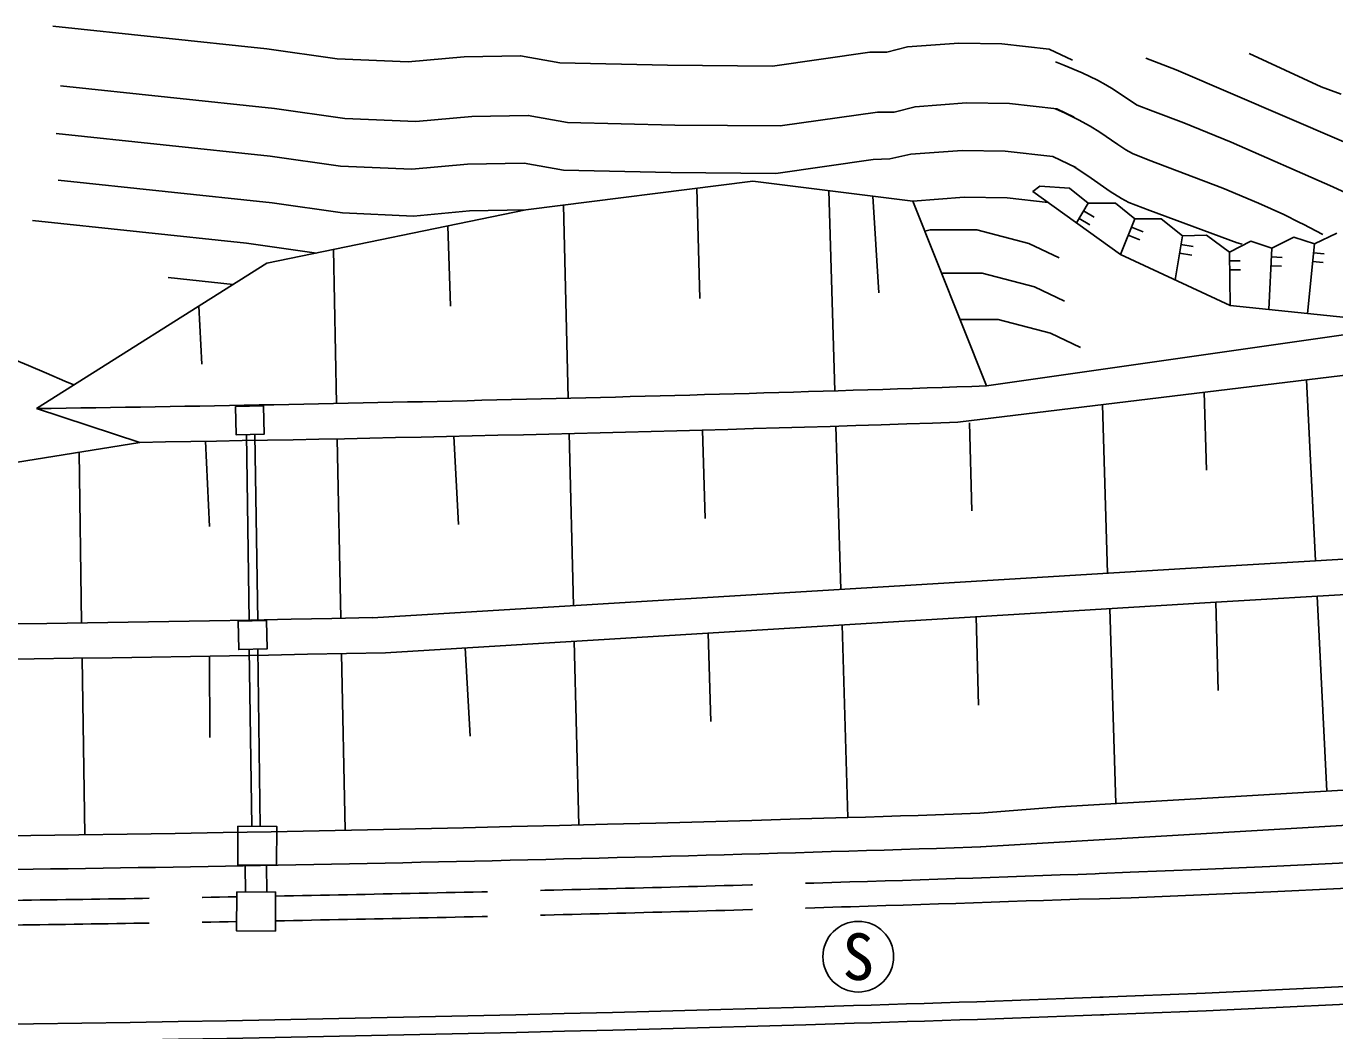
# Model space of a CAD drawing. Units: millimetres, scale not verified. Extents: x 40000 to 680000, y 20000 to 380000.
# Drawn here: x 506035 to 543070, y 293013 to 321442 of the extents above; entities that cross this region are included whole.
import ezdxf
from ezdxf.enums import TextEntityAlignment as Align

# ---------------------------------------------------------------- set-up
doc = ezdxf.new("R2010")
doc.units = ezdxf.units.MM
doc.header["$LTSCALE"] = 1000
doc.linetypes.add('DASHED', pattern=[7.5, 6, -1.5])
for name, color, linetype, lineweight in [('M-BGD', 7, 'Continuous', 25), ('M-BGD-EXST', 7, 'Continuous', 25), ('M-STR-STRC', 7, 'Continuous', 25)]:
    doc.layers.add(name, color=color, linetype=linetype, lineweight=lineweight)
doc.styles.add('ＭＳ ゴシック', font='')
doc.styles.get('ＭＳ ゴシック').set_extended_font_data('MS Gothic')

msp = doc.modelspace()

# ---------------------------------------------------------------- linework, layer by layer
at = {"layer": 'M-BGD'}
for p, q in [((520178, 316244), (526603, 317056)), ((526603, 317056), (531127, 316491)), ((525103, 313740), (525016, 316856)), ((528749, 316788), (528922, 311122)), ((521238, 316378), (521374, 310913)), ((530164, 313899), (529995, 316632)), ((531127, 316491), (533215, 311260)), ((536085, 316430), (535763, 315873)), ((520178, 316244), (512843, 314733)), ((535835, 315997), (536137, 315822)), ((535960, 316214), (536263, 316039)), ((537412, 315990), (537003, 314985)), ((518042, 313519), (517969, 315789)), ((537317, 315758), (537648, 315624)), ((537223, 315527), (537553, 315392)), ((538756, 315513), (538554, 314261)), ((538716, 315266), (539064, 315210)), ((542493, 315279), (542293, 313312)), ((514731, 315122), (514819, 310765)), ((538676, 315019), (539025, 314963)), ((540088, 315048), (540106, 313536)), ((540091, 314798), (540393, 314801)), ((541289, 315163), (541200, 313424)), ((541276, 314913), (541578, 314898)), ((542467, 315030), (542769, 315000)), ((506324, 310619), (512843, 314733)), ((540094, 314548), (540396, 314551)), ((541263, 314664), (541565, 314648)), ((542442, 314782), (542744, 314751)), ((510058, 314328), (511894, 314134)), ((511004, 311873), (510924, 313522)), ((533215, 311260), (545383, 313009)), ((532404, 310232), (548459, 312189)), ((542267, 311434), (542522, 306309)), ((536493, 310731), (536639, 305959)), ((539436, 308875), (539375, 311082)), ((509250, 309663), (506324, 310619)), ((525248, 307514), (525178, 310013)), ((528952, 310123), (529093, 305504)), ((532801, 307723), (532731, 310222)), ((493234, 307083), (509250, 309663)), ((511226, 307283), (511109, 309695)), ((514839, 309765), (514942, 304686)), ((518273, 307339), (518138, 309836)), ((521399, 309913), (521521, 305047)), ((507532, 309387), (507604, 304557)), ((515833, 304704), (538682, 306082)), ((542572, 305311), (542846, 299798)), ((516206, 303712), (539698, 305141)), ((536701, 304959), (536869, 299445)), ((539767, 302642), (539698, 305141)), ((529124, 304498), (529290, 299048)), ((532985, 302229), (532915, 304728)), ((525407, 301768), (525338, 304267)), ((514962, 303686), (515063, 298687)), ((518599, 301353), (518463, 303849)), ((521546, 304037), (521676, 298837)), ((507619, 303557), (507694, 298558)), ((511233, 301310), (511224, 303616)), ((533025, 299168), (535289, 299352)), ((533039, 298217), (552672, 299373))]:
    msp.add_line(p, q, dxfattribs=at)
at = {"layer": 'M-BGD', "linetype": 'DASHED'}
for p, q in [((512268, 309886), (512347, 304610)), ((512508, 309892), (512587, 304616)), ((512347, 303810), (512421, 298800)), ((512587, 303815), (512661, 298798)), ((512232, 297683), (512244, 296941)), ((512832, 297694), (512844, 296938))]:
    msp.add_line(p, q, dxfattribs=at)
at = {"layer": 'M-BGD'}
for points in [[(506791, 321442), (512848, 320802), (514836, 320519), (516849, 320432), (518432, 320576), (520029, 320607), (521142, 320405), (524182, 320334), (527159, 320312), (529912, 320703), (530387, 320703), (530979, 320854), (532428, 320964), (533647, 320945), (534990, 320791), (535643, 320480)], [(535160, 320434), (535398, 320340), (535915, 320117), (536349, 319911), (536591, 319783), (536795, 319662), (537287, 319328), (537479, 319211), (537922, 319036), (538794, 318711), (540134, 318157), (543015, 316900), (543403, 316716)], [(537723, 320535), (538581, 320206), (543261, 318200), (544212, 317793), (544425, 317757), (548354, 317935), (549359, 318040), (550442, 318189), (551905, 318438), (553488, 318757), (558391, 319864), (558467, 319851)], [(540650, 320665), (542681, 319722), (543246, 319514)], [(507006, 319752), (513063, 319111), (515051, 318829), (517063, 318742), (518647, 318886), (520244, 318917), (521356, 318715), (524396, 318644), (527373, 318622), (530126, 319013), (530602, 319013), (531193, 319164), (532643, 319274), (533862, 319255), (535205, 319101), (535696, 318867)], [(535160, 319106), (535436, 318981), (535817, 318792), (536145, 318614), (536421, 318446), (536931, 318094), (537156, 317947), (537343, 317838), (537789, 317662), (539903, 316861), (540912, 316432), (541622, 316110), (542073, 315890), (542169, 315840), (542729, 315547)], [(506887, 318405), (512944, 317764), (514932, 317482), (516945, 317395), (518528, 317538), (520125, 317570), (521237, 317368), (524278, 317297), (527254, 317274), (530007, 317666), (530479, 317689), (531075, 317816), (532524, 317927), (533743, 317908), (535086, 317754), (535743, 317441)], [(535668, 317477), (536081, 317205), (536713, 316768), (537029, 316566), (537242, 316449), (537832, 316222), (540302, 315308), (540451, 315273)], [(506940, 317080), (512997, 316439), (514984, 316157), (516997, 316069), (518580, 316213), (520178, 316244)], [(543126, 315586), (542493, 315279), (541910, 315470), (541289, 315163), (540694, 315355), (540088, 315048), (539441, 315529), (538756, 315513), (538151, 315990), (537412, 315990), (536858, 316434), (536085, 316430), (535563, 316859), (534720, 316916), (534524, 316761), (537003, 314985), (540106, 313536), (543387, 313200)], [(531127, 316491), (532576, 316602), (533796, 316583), (534958, 316449)], [(506214, 315945), (512271, 315304), (514251, 315023)], [(531466, 315642), (531618, 315683), (532934, 315678), (534413, 315294), (535265, 314888)], [(531939, 314455), (533090, 314451), (534569, 314067), (535421, 313661)], [(502770, 313210), (503086, 313081), (503436, 312939), (503818, 312783), (504229, 312615), (504665, 312435), (505124, 312245), (505603, 312046), (506098, 311838), (506608, 311623), (507128, 311400), (507386, 311289)], [(532464, 313141), (533543, 313137), (535021, 312753), (535874, 312347)], [(538682, 306082), (552103, 306875), (567722, 306929)], [(567844, 305940), (552179, 305878), (539698, 305141)], [(535289, 299352), (552596, 300374), (564473, 301722)], [(529290, 299048), (529786, 299063), (530283, 299079), (530779, 299094), (531275, 299110), (531770, 299126), (532266, 299142), (532761, 299159), (533025, 299168)], [(529319, 298098), (529816, 298114), (530312, 298129), (530809, 298145), (531305, 298161), (531801, 298177), (532297, 298193), (532793, 298209), (533055, 298218)], [(536436, 293963), (537416, 294000), (539403, 294082), (541388, 294170), (543372, 294266), (545354, 294370), (547333, 294483), (549311, 294606), (551287, 294740), (553261, 294885), (555232, 295042), (557201, 295212), (559167, 295396), (561130, 295594), (563090, 295808), (565047, 296037), (567001, 296283), (568951, 296547), (569006, 296555)], [(529452, 293726), (529951, 293742), (530449, 293757), (530947, 293773), (531445, 293789), (531943, 293805), (532441, 293821), (532939, 293838), (533437, 293855), (533935, 293872), (534432, 293889), (534930, 293907), (535427, 293925), (535925, 293943), (536422, 293962), (536517, 293966)]]:
    msp.add_lwpolyline(points, dxfattribs=at)
for points in [[(511956, 310679), (512755, 310698), (512774, 309898), (511974, 309879)], [(512034, 304603), (512834, 304621), (512853, 303822), (512053, 303803)], [(512028, 298801), (513128, 298796), (513123, 297696), (512023, 297701)], [(511993, 296942), (513093, 296937), (513088, 295837), (511988, 295842)]]:
    msp.add_lwpolyline(points, close=True, dxfattribs=at)
at = {"layer": 'M-BGD', "linetype": 'DASHED'}
for points in [[(536402, 297465), (537278, 297498), (539254, 297579), (541226, 297666), (543196, 297761), (545162, 297865), (547125, 297977), (549085, 298099), (551041, 298231), (552994, 298374), (554942, 298530), (556887, 298698), (558828, 298879), (560765, 299075), (562697, 299285), (564625, 299512), (566548, 299754), (568466, 300013), (568576, 300029)], [(536409, 296744), (537306, 296778), (539284, 296859), (541260, 296947), (543232, 297042), (545202, 297146), (547168, 297258), (549131, 297380), (551092, 297513), (553049, 297656), (555002, 297812), (556952, 297981), (558898, 298163), (560840, 298359), (562778, 298570), (564712, 298797), (566641, 299040), (568566, 299300), (568664, 299314)], [(529345, 297225), (529843, 297240), (530340, 297256), (530836, 297271), (531333, 297287), (531830, 297303), (532326, 297319), (532822, 297336), (533318, 297353), (533814, 297370), (534309, 297387), (534804, 297405), (535300, 297423), (535795, 297441), (536289, 297459), (536402, 297464)], [(529367, 296525), (529864, 296540), (530361, 296556), (530858, 296571), (531355, 296587), (531852, 296603), (532348, 296620), (532844, 296636), (533341, 296653), (533836, 296670), (534332, 296687), (534828, 296705), (535323, 296723), (535818, 296741), (536409, 296744)]]:
    msp.add_lwpolyline(points, dxfattribs=at)
at = {"layer": 'M-BGD'}
for radius, start, end in [(1379096, 270.80603, 271.92356), (1380096, 270.92694, 271.88848), (1385176, 268.14661, 271.1959), (1386176, 268.28729, 271.21043), (1391176, 268.15934, 271.74513), (1392126, 271.08003, 271.74513), (1392126, 269.77499, 271.08003), (1396500, 268.15934, 271.74513)]:
    msp.add_arc((486924, 1689579), radius, start, end, dxfattribs=at)
at = {"layer": 'M-BGD', "linetype": 'DASHED'}
for radius, start, end in [(1393000, 271.07643, 271.74513), (1393000, 269.75698, 271.03117), (1393700, 271.07576, 271.74513), (1393700, 269.75697, 271.03053)]:
    msp.add_arc((486924, 1689579), radius, start, end, dxfattribs=at)
at = {"layer": 'M-BGD-EXST'}
msp.add_circle((529583, 295111), 1000, dxfattribs=at)
at = {"layer": 'M-STR-STRC'}
for points in [[(536441, 293463), (537436, 293501), (539424, 293582), (541411, 293671), (543397, 293766), (545381, 293871), (547363, 293984), (549344, 294107), (551322, 294241), (553299, 294386), (555273, 294543), (557245, 294714), (559215, 294898), (561182, 295097), (563147, 295311), (565108, 295541), (567066, 295787), (569020, 296052), (569067, 296059)], [(529467, 293227), (529966, 293242), (530464, 293257), (530963, 293273), (531461, 293289), (531960, 293305), (532458, 293321), (532956, 293338), (533454, 293355), (533952, 293372), (534450, 293389), (534948, 293407), (535446, 293425), (535943, 293444), (536441, 293462), (536534, 293466)]]:
    msp.add_lwpolyline(points, dxfattribs=at)
msp.add_arc((486924, 1689579), 1397000, 268.15934, 271.74513, dxfattribs=at)

# ---------------------------------------------------------------- texts
at = {"layer": 'M-BGD-EXST', "style": 'ＭＳ ゴシック'}
msp.add_text('S', height=1320, dxfattribs=at).set_placement((529583, 295111), align=Align.MIDDLE_CENTER)

doc.saveas('drawing.dxf')
